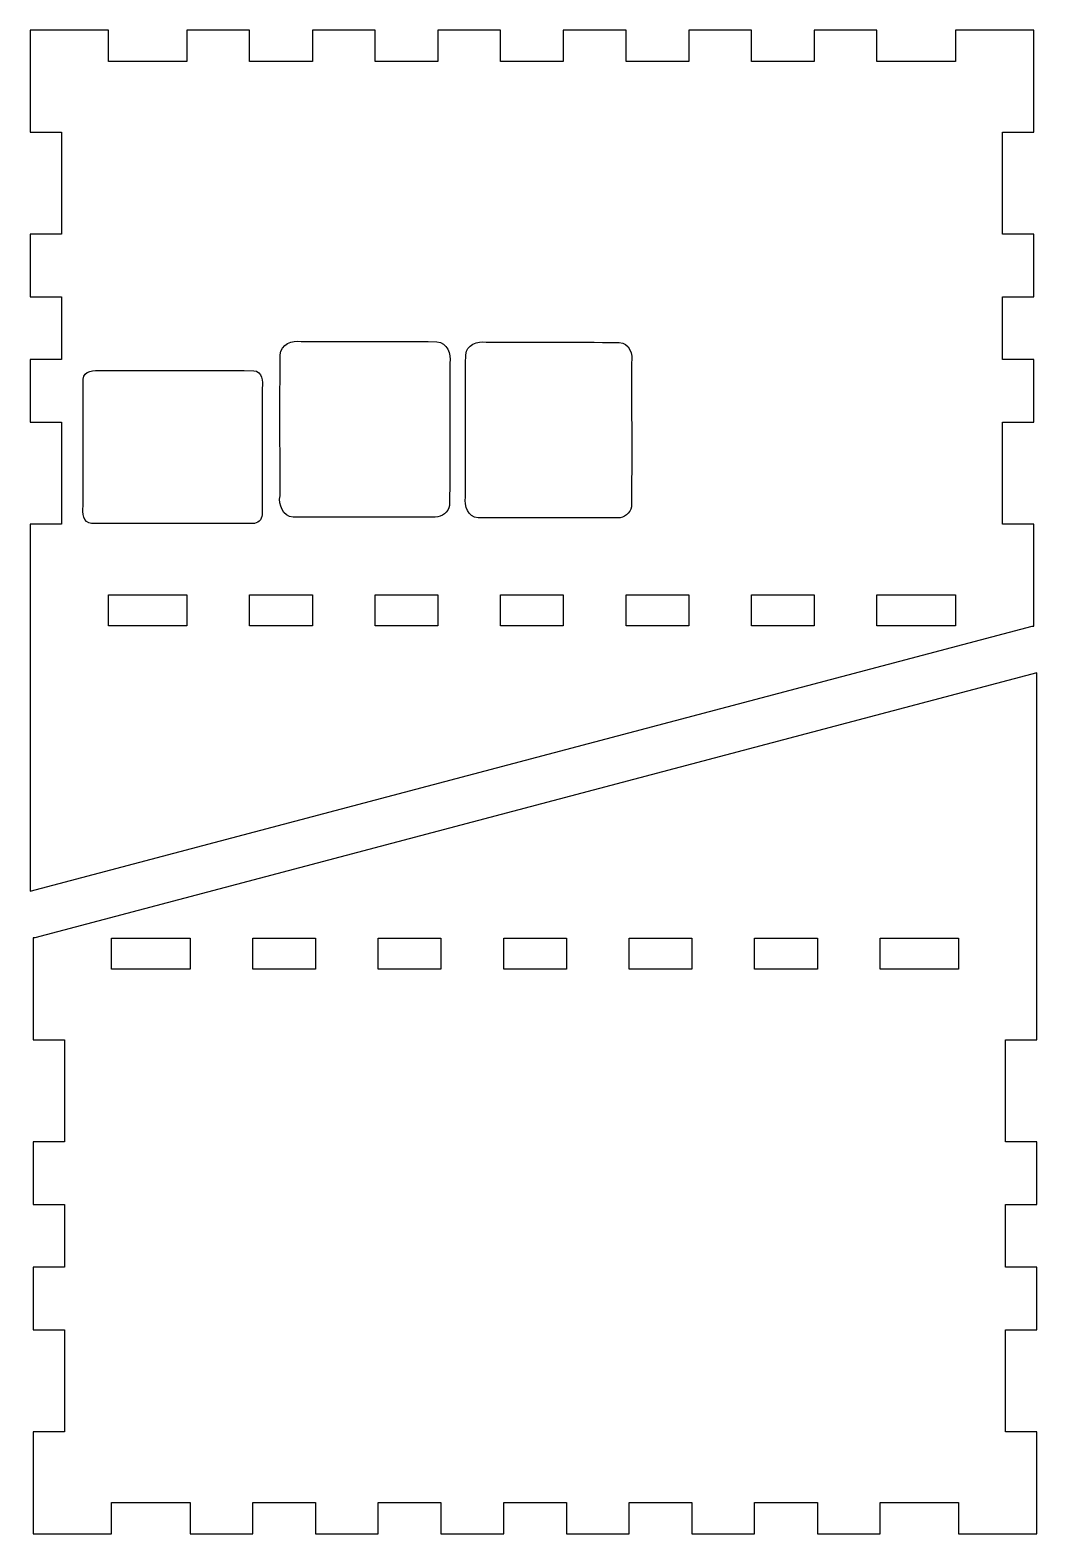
# Model space of a CAD drawing. Extents: x 0 to 96, y 0 to 144.
import ezdxf

# ---------------------------------------------------------------- set-up
doc = ezdxf.new("R2010")
doc.units = 0
doc.layers.add('Capa_1', color=7, linetype='CONTINUOUS')

msp = doc.modelspace()

# ---------------------------------------------------------------- linework, layer by layer
at = {"layer": 'Capa_1', "color": 5}
for points in [[(0.05, 143.842143), (0.05, 134.092246), (3.050251, 134.092246), (3.050251, 124.34235), (0.05, 124.34235), (0.05, 118.34182), (3.050251, 118.34182), (3.050251, 112.341841), (0.05, 112.341841), (0.05, 106.341864), (3.050251, 106.341864), (3.050251, 96.591967), (0.05, 96.591967), (0.05, 86.864673), (0.05, 86.842067), (0.05, 61.513723), (95.886489, 86.842067), (96.049106, 86.842067), (96.049106, 96.591961), (93.04883, 96.591961), (93.04883, 106.341858), (96.049106, 106.341858), (96.049106, 112.341835), (93.04883, 112.341835), (93.04883, 118.341815), (96.049106, 118.341815), (96.049106, 124.342345), (93.04883, 124.342345), (93.04883, 134.09224), (96.049106, 134.09224), (96.049106, 143.842137), (88.548712, 143.842137), (88.548712, 140.841872), (81.048882, 140.841872), (81.048882, 143.842137), (75.048894, 143.842137), (75.048894, 140.841872), (69.048906, 140.841872), (69.048906, 143.842137), (63.048946, 143.842137), (63.048946, 140.841872), (57.048958, 140.841872), (57.048958, 143.842137), (51.04897, 143.842137), (51.04897, 140.841872), (45.04901, 140.841872), (45.04901, 143.842137), (39.049022, 143.842137), (39.049022, 140.841872), (33.049062, 140.841872), (33.049062, 143.842137), (27.049074, 143.842137), (27.049074, 140.841872), (21.049086, 140.841872), (21.049086, 143.842137), (15.049126, 143.842137), (15.049126, 140.841872), (7.548732, 140.841872), (7.548732, 143.842137), (0.0489, 143.842137), (0.05, 143.842143)], [(21.345984, 96.661063), (21.345984, 96.661066)], [(38.799989, 97.270415), (38.799961, 97.270412)], [(56.264634, 97.202501), (56.264634, 97.202509)], [(7.549833, 89.842337), (15.050227, 89.842337), (15.050227, 86.864673), (7.549833, 86.864673), (7.549833, 89.842337), (7.549833, 89.842337)], [(21.050187, 89.842337), (27.050175, 89.842337), (27.050175, 86.864673), (21.050187, 86.864673), (21.050187, 89.842337), (21.050187, 89.842337)], [(33.050163, 89.842337), (39.050123, 89.842337), (39.050123, 86.864673), (33.050163, 86.864673), (33.050163, 89.842337), (33.050163, 89.842337)], [(45.050111, 89.842337), (51.050071, 89.842337), (51.050071, 86.864673), (45.050111, 86.864673), (45.050111, 89.842337), (45.050111, 89.842337)], [(57.050059, 89.842337), (63.050047, 89.842337), (63.050047, 86.864673), (57.050059, 86.864673), (57.050059, 89.842337), (57.050059, 89.842337)], [(69.050006, 89.842337), (75.049994, 89.842337), (75.049994, 86.864673), (69.050006, 86.864673), (69.050006, 89.842337), (69.050006, 89.842337)], [(81.049982, 89.842337), (88.549812, 89.842337), (88.549812, 86.864673), (81.049982, 86.864673), (81.049982, 89.842337), (81.049982, 89.842337)], [(96.350068, 0.050027), (96.350068, 9.79993), (93.34982, 9.79993), (93.34982, 19.549804), (96.350068, 19.549804), (96.350068, 25.550329), (93.34982, 25.550329), (93.34982, 31.550317), (96.350068, 31.550317), (96.350068, 37.550305), (93.34982, 37.550305), (93.34982, 47.300208), (96.350068, 47.300208), (96.350068, 57.027479), (96.350068, 57.050057), (96.350068, 82.378401), (0.513578, 57.050057), (0.350962, 57.050057), (0.350962, 47.300179), (3.351241, 47.300179), (3.351241, 37.550276), (0.350962, 37.550276), (0.350962, 31.550288), (3.351241, 31.550288), (3.351241, 25.5503), (0.350962, 25.5503), (0.350962, 19.549776), (3.351241, 19.549776), (3.351241, 9.799902), (0.350962, 9.799902), (0.350962, 0.049999), (7.851359, 0.049999), (7.851359, 3.050247), (15.351189, 3.050247), (15.351189, 0.049999), (21.351177, 0.049999), (21.351177, 3.050247), (27.351165, 3.050247), (27.351165, 0.049999), (33.351125, 0.049999), (33.351125, 3.050247), (39.351113, 3.050247), (39.351113, 0.049999), (45.351101, 0.049999), (45.351101, 3.050247), (51.351061, 3.050247), (51.351061, 0.049999), (57.351049, 0.049999), (57.351049, 3.050247), (63.351008, 3.050247), (63.351008, 0.049999), (69.350996, 0.049999), (69.350996, 3.050247), (75.350984, 3.050247), (75.350984, 0.049999), (81.350944, 0.049999), (81.350944, 3.050247), (88.851338, 3.050247), (88.851338, 0.049999), (96.351168, 0.049999), (96.350068, 0.050027)], [(15.350088, 54.049834), (7.850258, 54.049834), (7.850258, 57.027479), (15.350088, 57.027479), (15.350088, 54.049834), (15.350088, 54.049834)], [(27.350064, 54.049834), (21.350076, 54.049834), (21.350076, 57.027479), (27.350064, 57.027479), (27.350064, 54.049834), (27.350064, 54.049834)], [(39.350012, 54.049834), (33.350024, 54.049834), (33.350024, 57.027479), (39.350012, 57.027479), (39.350012, 54.049834), (39.350012, 54.049834)], [(51.34996, 54.049834), (45.35, 54.049834), (45.35, 57.027479), (51.34996, 57.027479), (51.34996, 54.049834), (51.34996, 54.049834)], [(63.349908, 54.049834), (57.349948, 54.049834), (57.349948, 57.027479), (63.349908, 57.027479), (63.349908, 54.049834), (63.349908, 54.049834)], [(75.349884, 54.049834), (69.349896, 54.049834), (69.349896, 57.027479), (75.349884, 57.027479), (75.349884, 54.049834), (75.349884, 54.049834)], [(88.850238, 54.049834), (81.349844, 54.049834), (81.349844, 57.027479), (88.850238, 57.027479), (88.850238, 54.049834), (88.850238, 54.049834)]]:
    msp.add_lwpolyline(points, close=True, dxfattribs=at)
for points in [[(23.960886, 112.80201), (24.020632, 113.793891), (25.130556, 114.211571), (25.989358, 114.054385)], [(25.989358, 114.054385), (30.307217, 114.050547), (34.625132, 114.063868), (38.942991, 114.047527)], [(38.942991, 114.047527), (39.941635, 113.98701), (40.352748, 112.868242), (40.195381, 112.006358)], [(41.714188, 112.798702), (41.771902, 113.752035), (42.84254, 114.135781), (43.662424, 113.986502)], [(43.662424, 113.986502), (47.908401, 113.982861), (52.154378, 113.995477), (56.400327, 113.979983)], [(56.400327, 113.979983), (57.364906, 113.920964), (57.737524, 112.835611), (57.588172, 112.010622)], [(23.954113, 99.31875), (23.958064, 103.813167), (23.944517, 108.307604), (23.960886, 112.80201)], [(41.707697, 99.178672), (41.711366, 103.718679), (41.698666, 108.258706), (41.714188, 112.798702)], [(5.122044, 110.457909), (5.185629, 111.302843), (6.193106, 111.345681), (6.836883, 111.279472)], [(6.836883, 111.279472), (11.704539, 111.276932), (16.572195, 111.285681), (21.439851, 111.274956)], [(21.439851, 111.274956), (22.256094, 111.217973), (22.334016, 110.250182), (22.261428, 109.619319)], [(40.195381, 112.006358), (40.180423, 107.46939), (40.227498, 102.92934), (40.171392, 98.3943)], [(57.588172, 112.010622), (57.573778, 107.430257), (57.618567, 102.846971), (57.565312, 98.268435)], [(5.117529, 98.321416), (5.120351, 102.366914), (5.11132, 106.41242), (5.122044, 110.457909)], [(22.261428, 109.619319), (22.258606, 105.573822), (22.267637, 101.528316), (22.256913, 97.482827)], [(25.206474, 97.277581), (24.20783, 97.338106), (23.796746, 98.456874), (23.954113, 99.31875)], [(5.939106, 96.665779), (5.122863, 96.722763), (5.044941, 97.690554), (5.117529, 98.321416)], [(40.171392, 98.3943), (40.055257, 97.759749), (39.447633, 97.253769), (38.799989, 97.270415)], [(42.895542, 97.209311), (41.930963, 97.268329), (41.558345, 98.353683), (41.707697, 99.178672)], [(57.565312, 98.268435), (57.455189, 97.666593), (56.878891, 97.186713), (56.264634, 97.202501)], [(21.345984, 96.661066), (16.210358, 96.664199), (11.074732, 96.654773), (5.939106, 96.665779)], [(22.256913, 97.482827), (22.223046, 97.029646), (21.799628, 96.649433), (21.345984, 96.661063)], [(38.799961, 97.270412), (34.268799, 97.27521), (29.737608, 97.260845), (25.206474, 97.277581)], [(56.264634, 97.202509), (51.808261, 97.207053), (47.351887, 97.19345), (42.895542, 97.209311)]]:
    msp.add_open_spline(points, degree=3, dxfattribs=at)

doc.saveas('drawing.dxf')
